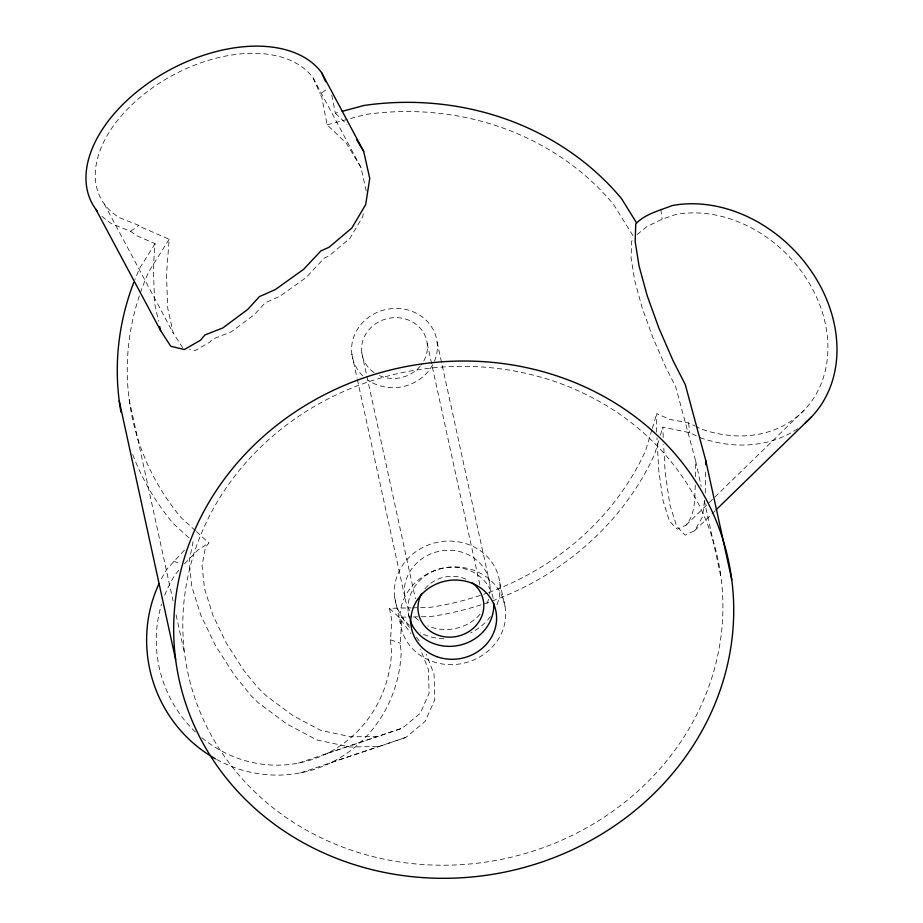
<?xml version="1.0" encoding="UTF-8"?>
<svg xmlns="http://www.w3.org/2000/svg" width="923" height="923" viewBox="0 0 923 923"><rect width="100%" height="100%" fill="white"/><g stroke="black" fill="none" stroke-linecap="round" stroke-linejoin="round"><path stroke-width="0.69" stroke-dasharray="4.62 3.46" d="M656.634 432.16L656.738 413.631L669.74 419.4L688.57 422.907L695.019 426.022M696.311 435.829L689.839 432.702L662.841 427.13L663.291 438.783M695.273 485.198C694.592 498.974 695.527 513.949 686.008 525.187L677.228 529.202L669.429 520.964L663.129 501.016L658.768 470.73L656.957 437.871M695.434 476.591L695.665 461.015L675.659 386.633L666.441 368.681L652.976 337.818L642.143 307.728L634.678 280.465L631.078 257.886L631.597 241.538L633.293 238.226M705.253 492.986L705.691 469.034M201.906 737.754A122.251 117.186 71.5 0 0 323.027 755.337A122.251 117.186 71.5 0 0 391.514 652.849L390.521 639.766L391.802 620.198L389.425 608.338L411.15 607.853M216.663 759.479A132.254 126.774 71.5 0 0 401.136 653.611L400.351 643.331L401.817 617.187L411.843 616.968M101.957 216.236A132.254 81.062 -28.1 0 0 112.006 223.897L130.616 231.304L136.189 235.48L155.11 243.684L153.31 267.52L154.695 303.817L158.56 321.273M366.235 191.026L360.962 167.455L313.162 77.97A122.251 74.936 -28.1 0 0 151.13 88.77A122.251 74.936 -28.1 0 0 119.321 217.62L138.808 225.374L140.965 227L169.174 239.23L166.475 274.766L167.755 308.305L173.259 333.134L182.616 347.544M704.468 501.143L702.472 516.995L694.592 530.783L685.097 535.132L676.651 526.214L669.844 504.639L665.125 471.872L663.614 444.528M363.247 213.721L362.797 216.559L349.99 238.238L328.992 255.971L324.308 258.094L306.044 277.581L279.888 296.271L265.189 302.802L254.356 314.639L231.373 331.761L212.394 339.226L210.098 341.983L195.18 350.567L189.596 349.217M651.88 429.749L645.523 450.862A271.05 248.379 -12.3 0 1 488.394 592.601M652.284 428.434L656.738 413.631M658.757 440.652L654.684 454.174A281.053 257.54 -12.3 0 1 491.947 601.092M660.395 435.241L662.841 427.13M155.11 243.684L139.927 267.808A281.053 257.54 -12.3 0 0 134.85 279.692M169.174 239.23L149.088 271.131A271.05 248.379 -12.3 0 0 139.984 293.987M193.08 541.616L189.1 561.542L191.822 586.497L200.787 615.11L215.371 645.431L234.58 675.405L251.679 696.323L258.128 702.645L287.33 724.313L317.016 740.004L350.025 747.019L379.249 746.499L405.878 737.419L425.157 721.382L434.768 699.819L434.064 674.194L426.23 654.245M196.391 531.579L208.886 542.978L205.46 547.454L202.033 565.557L204.548 588.62L212.832 615.064L226.308 643.1L244.076 670.802L257.482 687.208L266.286 695.838L293.272 715.867L320.708 730.37L351.225 736.854L378.245 736.369L402.405 728.132L420.23 713.306L429.114 693.369L428.468 669.683L420.346 649.031M184.381 550.189L167.144 568.903A132.254 126.774 71.5 0 0 160.244 581.155M178.877 570.206L175.232 574.533A122.251 117.186 71.5 0 0 163.856 597.481M184.415 563.815L197.88 549.993L208.886 542.978M686.008 525.187L804.337 409.939M694.592 530.783L710.998 514.803M712.025 513.799L715.094 510.811M637.147 234.477L647 226.539L662.149 219.201L675.578 214.551A122.251 98.934 45.8 0 1 827.1 334.299A122.251 98.934 45.8 0 1 701.468 429.137L696.311 426.645M130.616 231.304L138.808 225.374M360.962 167.455L346.437 143.365L327.111 124.813L321.792 97.215L320.246 93.984L328.45 88.054M327.434 753.249L402.405 728.132M298.464 763.102L378.245 736.369M331.807 762.236L405.878 737.419M300.471 772.897L379.249 746.499M331.819 95.081L335.314 113.194L340.806 111.718M327.111 124.813L365.335 114.533A271.05 248.379 -12.3 0 1 613.553 204.41L633.12 235.942M412.546 607.819L429.276 607.449A271.05 248.379 -12.3 0 0 487.067 593.085M413.273 616.933L430.453 616.552A281.053 257.54 -12.3 0 0 490.598 601.577M173.616 561.242L180.989 563.907M390.521 639.766L400.351 643.331M195.364 530.644L181.058 517.584A271.05 248.379 -12.3 0 1 139.523 295.36M188.869 537.774L173.074 523.364A281.053 257.54 -12.3 0 1 132.439 453.804M401.817 617.187L409.974 628.125M389.425 608.338L399.371 617.66L410.908 633.605M335.314 113.194L347.025 124.432M416.527 637.193L420.634 642.858M104.287 203.995L173.259 333.134M313.162 77.97L320.246 93.984M695.665 461.015L701.168 486.225M704.214 500.231L721.013 577.267A271.05 248.379 -12.3 0 1 346.46 848.479A271.05 248.379 -12.3 0 1 291.091 421.615A271.05 248.379 -12.3 0 1 721.013 577.267M499.724 582.378L505.366 608.245A53.073 48.631 -12.3 0 1 432.022 661.353A53.073 48.631 -12.3 0 1 421.176 577.763A53.073 48.631 -12.3 0 1 505.366 608.245M437.098 341.937L489.825 583.798M427.199 343.356L480.225 586.567M361.77 352.759L415.408 598.785M351.871 354.178L357.086 378.084M357.386 379.491L404.609 596.039M408.266 612.849L409.685 619.321M394.709 597.458L400.351 623.325M129.139 399.521L173.039 600.815M176.108 614.891L184.692 654.303M660.88 209.475L662.149 219.201M688.57 422.907L689.839 432.702M424.995 588.793A33.066 30.297 -12.3 0 1 466.438 579.402M374.103 372.638A33.066 30.297 -12.3 0 1 368.3 330.48A33.066 30.297 -12.3 0 1 414.104 322.969A33.066 30.297 -12.3 0 1 421.234 364.92M420.369 365.993A33.066 30.297 -12.3 0 1 378.915 375.384M409.789 610.565A43.069 39.47 -12.3 0 1 439.36 551.239A43.069 39.47 -12.3 0 1 489.686 594.147M488.532 599.246A43.069 39.47 -12.3 0 1 485.475 606.573M480.064 614.314A43.069 39.47 -12.3 0 1 427.776 625.886M418.534 620.348A43.069 39.47 -12.3 0 1 412.858 614.799M409.374 625.286A53.073 48.631 -12.3 0 1 405.347 561.507A53.073 48.631 -12.3 0 1 473.337 546.601A53.073 48.631 -12.3 0 1 496.401 606.192M490.413 616.622A53.073 48.631 -12.3 0 1 470.638 632.901M443.79 638.739A53.073 48.631 -12.3 0 1 420.219 632.797M362.797 375.846A43.069 39.47 -12.3 0 1 361.055 324.342A43.069 39.47 -12.3 0 1 415.996 313.059A43.069 39.47 -12.3 0 1 434.456 361.135M432.737 364.723A43.069 39.47 -12.3 0 1 367.942 380.08M797.576 428.722A132.254 107.033 45.8 0 1 700.199 437.71M409.674 619.16A43.069 39.47 -12.3 0 1 441.656 568.36A43.069 39.47 -12.3 0 1 493.309 599.339M195.422 731.985A122.251 117.186 71.5 0 1 161.583 604.23"/><path stroke-width="1.38" d="M705.772 464.8L705.795 460.635L685.27 384.556L673.421 361.481L658.86 328.08L647.138 295.533L639.062 266.032L635.174 241.607L635.739 223.92C644.854 213.974 659.841 210.513 672.186 205.564A132.254 107.033 45.8 0 1 815.655 277.904A132.254 107.033 45.8 0 1 805.41 422.711M716.121 509.808L811.49 416.942M342.179 111.348L364.147 105.441A281.053 257.54 -12.3 0 1 621.525 198.63L636.409 222.605M95.738 209.152L160.648 330.665L170.767 346.263L184.358 349.529L200.499 340.241L204.825 335.026L222.847 327.942L247.71 309.424L259.432 296.618L275.331 289.557L303.632 269.331L320.881 250.918L329.119 247.191L351.836 228.016L365.693 204.56L369.742 178.439L363.708 151.43L321.712 72.813A132.254 81.062 -28.1 0 0 158.918 76.148A132.254 81.062 -28.1 0 0 97.353 211.252M356.566 139.581L363.708 151.43M321.712 72.813L325.646 81.697M159.748 326.638L160.648 330.665M705.795 460.635L731.754 579.725A281.053 257.54 -12.3 0 1 343.379 860.951A281.053 257.54 -12.3 0 1 285.968 418.327A281.053 257.54 -12.3 0 1 731.754 579.725M119.24 400.94L175.647 659.61M493.736 603.169A43.069 39.47 -12.3 0 1 458.754 645.408A43.069 39.47 -12.3 0 1 410.089 620.383M120.982 412.212A281.053 257.54 -12.3 0 1 133.8 282.38M472.357 582.955A33.066 30.297 -12.3 0 1 477.353 623.936A33.066 30.297 -12.3 0 1 433.256 633.016A33.066 30.297 -12.3 0 1 421.846 593.339M215.417 758.798A132.254 126.774 71.5 0 1 159.01 583.717M436.798 656.645A43.069 39.47 -12.3 0 0 496.309 613.541A43.069 39.47 -12.3 0 0 427.995 588.816A43.069 39.47 -12.3 0 0 436.798 656.645"/></g></svg>
